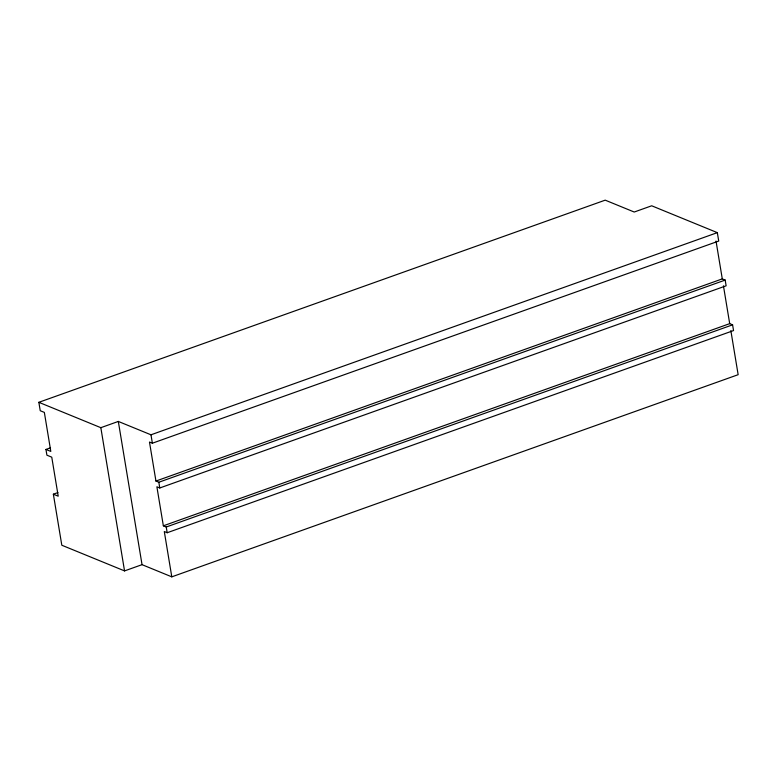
<?xml version="1.0" encoding="UTF-8"?>
<svg xmlns="http://www.w3.org/2000/svg" width="777" height="777" viewBox="0 0 777 777"><rect width="100%" height="100%" fill="white"/><g stroke="black" fill="none" stroke-linecap="round" stroke-linejoin="round"><path stroke-width="1.17" d="M171.795 576.845L142.036 564.665L124.543 570.901L61.81 545.231L53.36 494.201L58.217 496.182L51.758 457.167L46.902 455.176L45.95 449.436L50.806 451.427L44.347 412.402L40.239 410.722L38.85 402.311L605.205 200.155L634.217 212.024L651.699 205.788L717.326 232.644L718.725 241.055L152.37 443.211L149.475 442.035L155.944 481.05L158.829 482.235L725.184 280.079L726.126 285.81L159.78 487.975L156.886 486.79L163.355 525.815L166.239 527L732.594 324.835L733.537 330.575L167.191 532.731L164.297 531.546L171.795 576.845L738.15 374.689L730.846 330.584M38.85 402.311L100.835 427.68L118.318 421.435L150.981 434.799L717.326 232.644M45.95 449.436L50.505 447.814M53.36 494.201L57.916 492.569M155.944 481.05L722.289 278.894L725.184 280.079M163.355 525.815L729.7 323.65L732.594 324.835M716.025 241.055L722.289 278.894M723.436 285.81L729.7 323.65M150.981 434.799L152.37 443.211M158.829 482.235L159.78 487.975M166.239 527L167.191 532.731M118.318 421.435L142.036 564.665M100.835 427.68L124.543 570.901"/></g></svg>
